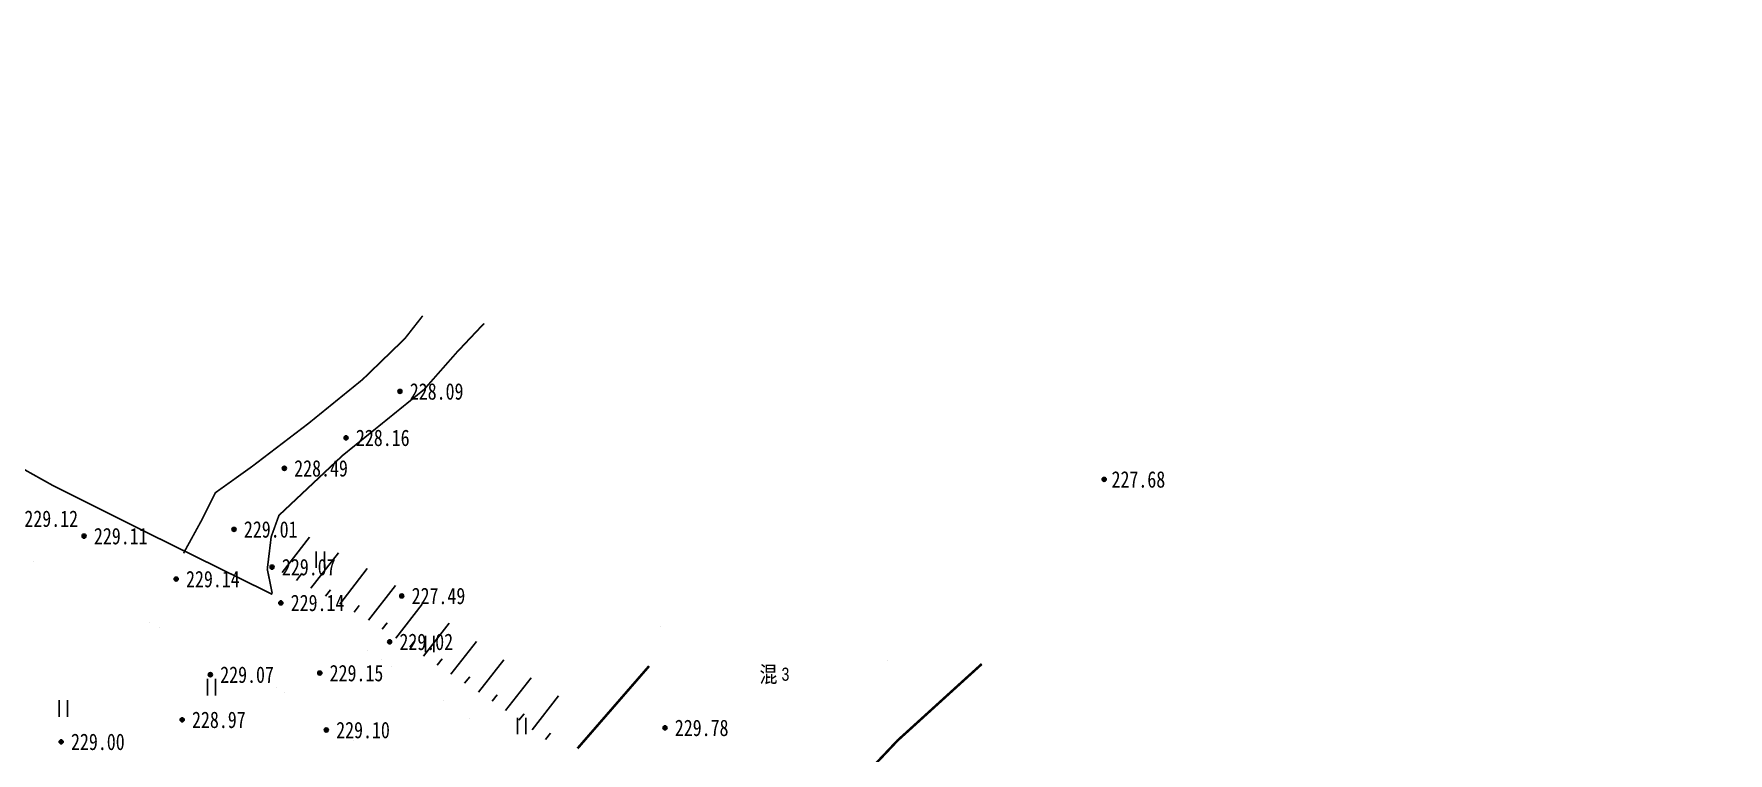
# Model space of a CAD drawing. Header units: millimetres. Extents: x -725 to 2274960, y -506 to 2980382.
# Drawn here: x 560397.7 to 560500.7, y 2885623.6 to 2885667.4 of the extents above; entities that cross this region are included whole.
import ezdxf
from ezdxf.enums import TextEntityAlignment as Align

# ---------------------------------------------------------------- set-up
doc = ezdxf.new("R2010")
doc.units = ezdxf.units.MM
doc.header["$LTSCALE"] = 1000
doc.linetypes.add('X3', pattern=[5, 4, -1])
doc.linetypes.add('X4', pattern=[1.6, 0, -1.6])
for name, color, linetype in [('assist', 8, 'Continuous'), ('DLSS', 8, 'Continuous'), ('DMTZ', 8, 'Continuous'), ('GCD', 8, 'Continuous'), ('JMD', 8, 'Continuous'), ('SXSS', 5, 'Continuous'), ('YHJ_剖面_梁板', 4, 'Continuous'), ('ZBTZ', 8, 'Continuous')]:
    doc.layers.add(name, color=color, linetype=linetype)
doc.styles.add('等线体', font='simhei.ttf')
doc.styles.add('细等线体', font='', dxfattribs={"width": 0.8})
doc.styles.get('细等线体').set_extended_font_data('FZXiDengXian-Z06S')
doc.linetypes.add('10421', pattern='A,2,[150,AAA.SHX,S=0.5,R=0,X=0,Y=0.5],1e-11', length=2)
doc.linetypes.add('1161', pattern='A,0,[149,AAA.SHX,S=0.15,R=0,X=0,Y=0],-1.6', length=1.6)
doc.linetypes.add('443', pattern='A,5,[169,AAA.SHX,S=0.83,R=0,X=0,Y=0],5', length=10)

# ---------------------------------------------------------------- blocks, each defined once
blk = doc.blocks.new('gc121')
for p, q in [((-0.5, 0), (-0.5, 2)), ((0.5, 0), (0.5, 2))]:
    blk.add_line(p, q)
blk = doc.blocks.new('gc200')
h = blk.add_hatch(color=256)
edge = h.paths.add_edge_path()
edge.add_arc((0, 0), 0.25, 0, 360)
blk.add_circle((0, 0), 0.25)

msp = doc.modelspace()

# ---------------------------------------------------------------- linework, layer by layer
at = {"layer": 'assist', "linetype": 'Continuous', "flags": 128}
msp.add_lwpolyline([(560429.5996, 2885623.8713, 0.00000222, 0.00000222, 0), (560425.8495, 2885626.5795, 0.00000222, 0.00000222, 0), (560417.8037, 2885631.8519, 0.00000222, 0.00000222, 0), (560412.462, 2885634.7776, 0.00000222, 0.00000222, 0), (560413.7716, 2885637.1256, 0.00000222, 0.00000222, 0), (560418.9692, 2885634.3126, 0.00000222, 0.00000222, 0), (560423.3756, 2885631.2142, 0.00000222, 0.00000222, 0), (560431.2483, 2885626.0025, 0.00000222, 0.00000222, 0)], format="xyseb", close=True, dxfattribs=at)
msp.add_lwpolyline([(560429.5996, 2885623.8713, 0.00000222, 0.00000222, 0), (560425.8495, 2885626.5795, 0.00000222, 0.00000222, 0), (560417.8037, 2885631.8519, 0.00000222, 0.00000222, 0), (560412.462, 2885634.7776, 0.00000222, 0.00000222, 0), (560413.7716, 2885637.1256, 0.00000222, 0.00000222, 0), (560418.9692, 2885634.3126, 0.00000222, 0.00000222, 0), (560423.3756, 2885631.2142, 0.00000222, 0.00000222, 0), (560431.2483, 2885626.0025, 0.00000222, 0.00000222, 0)], format="xyseb", close=True, dxfattribs=at)
at = {"layer": 'DLSS', "linetype": 'Continuous', "elevation": 221.78, "flags": 128}
msp.add_lwpolyline([(560421.3107, 2885650.2305, 0.1, 0.1, 0), (560420.2229, 2885648.8434, 0.1, 0.1, 0), (560417.6536, 2885646.3574, 0.1, 0.1, 0), (560414.3611, 2885643.6845, 0.1, 0.1, 0), (560410.9411, 2885641.0756, 0.1, 0.1, 0), (560408.6967, 2885639.4698, 0.1, 0.1, 0), (560407.8105, 2885637.7052, 0.1, 0.1, 0), (560406.7604, 2885635.7913, 0.1, 0.1, 0)], format="xyseb", dxfattribs=at)
msp.add_lwpolyline([(560421.3107, 2885650.2305, 0.1, 0.1, 0), (560420.2229, 2885648.8434, 0.1, 0.1, 0), (560417.6536, 2885646.3574, 0.1, 0.1, 0), (560414.3611, 2885643.6845, 0.1, 0.1, 0), (560410.9411, 2885641.0756, 0.1, 0.1, 0), (560408.6967, 2885639.4698, 0.1, 0.1, 0), (560407.8105, 2885637.7052, 0.1, 0.1, 0), (560406.7604, 2885635.7913, 0.1, 0.1, 0)], format="xyseb", dxfattribs=at)
at = {"layer": 'DLSS', "linetype": 'X3', "elevation": 223.0035, "flags": 128}
msp.add_lwpolyline([(560412.1568, 2885633.3377, 0.1, 0.1, 0), (560411.8564, 2885634.8246, 0.1, 0.1, 0), (560412.0924, 2885636.7853, 0.1, 0.1, 0), (560412.5644, 2885638.0914, 0.1, 0.1, 0), (560416.4323, 2885641.7316, 0.1, 0.1, 0), (560421.3902, 2885645.7435, 0.1, 0.1, 0), (560423.3681, 2885647.9901, 0.1, 0.1, 0), (560425.0456, 2885649.768, 0.1, 0.1, 0)], format="xyseb", dxfattribs=at)
msp.add_lwpolyline([(560412.1568, 2885633.3377, 0.1, 0.1, 0), (560411.8564, 2885634.8246, 0.1, 0.1, 0), (560412.0924, 2885636.7853, 0.1, 0.1, 0), (560412.5644, 2885638.0914, 0.1, 0.1, 0), (560416.4323, 2885641.7316, 0.1, 0.1, 0), (560421.3902, 2885645.7435, 0.1, 0.1, 0), (560423.3681, 2885647.9901, 0.1, 0.1, 0), (560425.0456, 2885649.768, 0.1, 0.1, 0)], format="xyseb", dxfattribs=at)
at = {"layer": 'DLSS', "linetype": 'X3', "flags": 128}
for points, const_width, elevation in [([(560393.3869, 2885642.9402), (560398.7433, 2885639.9456), (560403.9188, 2885637.3497), (560412.158, 2885633.289)], 0.1, 222.9198), ([(560393.3869, 2885642.9402), (560398.7433, 2885639.9456), (560403.9188, 2885637.3497), (560412.158, 2885633.289)], 0.1, 222.9198), ([(560602.7051, 2885498.5574), (560587.9401, 2885503.5184), (560577.2169, 2885507.2568), (560567.1558, 2885512.0239), (560553.8781, 2885519.2211), (560538.0305, 2885531.2246), (560524.6792, 2885542.6793), (560513.0957, 2885552.6893), (560495.4796, 2885568.2188), (560484.0251, 2885577.9468), (560458.6705, 2885596.5553), (560431.8988, 2885614.212), (560412.7416, 2885627.4434), (560396.9685, 2885635.5986), (560390.6671, 2885639.1491)], 0.0001, 222.1495), ([(560412.158, 2885633.289), (560418.9093, 2885629.2711), (560425.987, 2885624.5234), (560438.1994, 2885616.0126), (560446.8462, 2885610.0254), (560461.2674, 2885600.435), (560468.4164, 2885595.6736), (560482.6738, 2885585.0549), (560495.5396, 2885574.2139), (560510.3611, 2885561.808), (560525.307, 2885548.57), (560534.2104, 2885540.6416), (560541.3275, 2885534.5549), (560549.242, 2885528.2381), (560556.1877, 2885523.4429), (560565.2041, 2885518.4674), (560574.7122, 2885513.6644), (560583.2466, 2885510.3415), (560592.3922, 2885506.7754), (560600.8898, 2885504.2336), (560604.4755, 2885502.9819)], 0.0001, 222.9981)]:
    msp.add_lwpolyline(points, dxfattribs=dict(at, const_width=const_width, elevation=elevation))
at = {"layer": 'DLSS', "color": 4, "const_width": 0.0001, "flags": 128}
for points, elevation in [([(560602.7051, 2885498.5574), (560587.9401, 2885503.5184), (560577.2169, 2885507.2568), (560567.1558, 2885512.0239), (560553.8781, 2885519.2211), (560538.0305, 2885531.2246), (560524.6792, 2885542.6793), (560513.0957, 2885552.6893), (560495.4796, 2885568.2188), (560484.0251, 2885577.9468), (560458.6705, 2885596.5553), (560431.8988, 2885614.212), (560412.7416, 2885627.4434), (560396.9685, 2885635.5986), (560390.6671, 2885639.1491)], 222.1495), ([(560412.158, 2885633.289), (560418.9093, 2885629.2711), (560425.987, 2885624.5234), (560438.1994, 2885616.0126), (560446.8462, 2885610.0254), (560461.2674, 2885600.435), (560468.4164, 2885595.6736), (560482.6738, 2885585.0549), (560495.5396, 2885574.2139), (560510.3611, 2885561.808), (560525.307, 2885548.57), (560534.2104, 2885540.6416), (560541.3275, 2885534.5549), (560549.242, 2885528.2381), (560556.1877, 2885523.4429), (560565.2041, 2885518.4674), (560574.7122, 2885513.6644), (560583.2466, 2885510.3415), (560592.3922, 2885506.7754), (560600.8898, 2885504.2336), (560604.4755, 2885502.9819)], 222.9981)]:
    msp.add_lwpolyline(points, dxfattribs=dict(at, elevation=elevation))
at = {"layer": 'DMTZ', "linetype": 'Continuous'}
for p, q in [((560412.7563, 2885634.6163, 222.8614), (560414.4208, 2885636.7743, 222.3627)), ((560412.7563, 2885634.6163, 222.8614), (560414.4208, 2885636.7743, 222.3627)), ((560414.5105, 2885633.6556, 221.6906), (560416.1797, 2885635.8223, 221.6906)), ((560414.5105, 2885633.6556, 221.6906), (560416.1797, 2885635.8223, 221.6906)), ((560413.6334, 2885634.136, 223.1982), (560413.9387, 2885634.532, 223.1982)), ((560413.6334, 2885634.136, 223.1982), (560413.9387, 2885634.532, 223.1982)), ((560416.2646, 2885632.6949, 221.5576), (560417.9386, 2885634.8704, 221.5576)), ((560416.2646, 2885632.6949, 221.5576), (560417.9386, 2885634.8704, 221.5576)), ((560415.3875, 2885633.1752, 222.7057), (560415.6926, 2885633.5714, 222.7057)), ((560415.3875, 2885633.1752, 222.7057), (560415.6926, 2885633.5714, 222.7057)), ((560418.0088, 2885631.7175, 221.4333), (560419.6467, 2885633.8362, 221.4333)), ((560418.0088, 2885631.7175, 221.4333), (560419.6467, 2885633.8362, 221.4333)), ((560417.1417, 2885632.2145, 222.7799), (560417.4465, 2885632.6108, 222.6365)), ((560417.1417, 2885632.2145, 222.7799), (560417.4465, 2885632.6108, 222.6365)), ((560419.6816, 2885630.6213, 222.7303), (560421.2827, 2885632.6859, 222.4545)), ((560419.6816, 2885630.6213, 222.7303), (560421.2827, 2885632.6859, 222.4545)), ((560418.8452, 2885631.1694, 222.631), (560419.1513, 2885631.5648, 222.631)), ((560418.8452, 2885631.1694, 222.631), (560419.1513, 2885631.5648, 222.631)), ((560421.3544, 2885629.5251, 221.6718), (560422.9187, 2885631.5355, 221.6718)), ((560421.3544, 2885629.5251, 221.6718), (560422.9187, 2885631.5355, 221.6718)), ((560420.518, 2885630.0732, 222.5465), (560420.8247, 2885630.4681, 222.5465)), ((560420.518, 2885630.0732, 222.5465), (560420.8247, 2885630.4681, 222.5465)), ((560423.0273, 2885628.4289, 222.7843), (560424.5776, 2885630.4185, 222.7843)), ((560423.0273, 2885628.4289, 222.7843), (560424.5776, 2885630.4185, 222.7843)), ((560422.1908, 2885628.977, 222.8266), (560422.4981, 2885629.3715, 222.6792)), ((560422.1908, 2885628.977, 222.8266), (560422.4981, 2885629.3715, 222.6792)), ((560424.7001, 2885627.3327, 222.849), (560426.2453, 2885629.3145, 222.849)), ((560424.7001, 2885627.3327, 222.849), (560426.2453, 2885629.3145, 222.849)), ((560423.8637, 2885627.8808, 222.7697), (560424.1711, 2885628.2752, 222.917)), ((560423.8637, 2885627.8808, 222.7697), (560424.1711, 2885628.2752, 222.917)), ((560426.3568, 2885626.2132, 223.0097), (560427.913, 2885628.2105, 223.0097)), ((560426.3568, 2885626.2132, 223.0097), (560427.913, 2885628.2105, 223.0097)), ((560425.5365, 2885626.7846, 222.9762), (560425.844, 2885627.1789, 222.9762)), ((560425.5365, 2885626.7846, 222.9762), (560425.844, 2885627.1789, 222.9762)), ((560427.9782, 2885625.0422, 223.3437), (560429.5806, 2885627.1065, 223.9466)), ((560427.9782, 2885625.0422, 223.3437), (560429.5806, 2885627.1065, 223.9466)), ((560427.1675, 2885625.6277, 223.0623), (560427.4745, 2885626.0224, 223.0623)), ((560427.1675, 2885625.6277, 223.0623), (560427.4745, 2885626.0224, 223.0623)), ((560428.7889, 2885624.4568, 223.6526), (560429.0952, 2885624.852, 223.7578)), ((560428.7889, 2885624.4568, 223.6526), (560429.0952, 2885624.852, 223.7578))]:
    msp.add_line(p, q, dxfattribs=at)
at = {"layer": 'DMTZ', "linetype": 'X4', "elevation": 223.2196}
msp.add_lwpolyline([(560431.2483, 2885626.0025, 0.00000222, 0.00000222, 0), (560423.3756, 2885631.2142, 0.00000222, 0.00000222, 0), (560418.9692, 2885634.3126, 0.00000222, 0.00000222, 0), (560413.7716, 2885637.1256, 0.00000222, 0.00000222, 0)], format="xyseb", dxfattribs=at)
msp.add_lwpolyline([(560431.2483, 2885626.0025, 0.00000222, 0.00000222, 0), (560423.3756, 2885631.2142, 0.00000222, 0.00000222, 0), (560418.9692, 2885634.3126, 0.00000222, 0.00000222, 0), (560413.7716, 2885637.1256, 0.00000222, 0.00000222, 0)], format="xyseb", dxfattribs=at)
at = {"layer": 'DMTZ', "linetype": 'Continuous', "elevation": 223.4433}
msp.add_lwpolyline([(560429.5996, 2885623.8713, 0.00000222, 0.00000222, 0), (560425.8495, 2885626.5795, 0.00000222, 0.00000222, 0), (560417.8037, 2885631.8519, 0.00000222, 0.00000222, 0), (560412.462, 2885634.7776, 0.00000222, 0.00000222, 0)], format="xyseb", dxfattribs=at)
msp.add_lwpolyline([(560429.5996, 2885623.8713, 0.00000222, 0.00000222, 0), (560425.8495, 2885626.5795, 0.00000222, 0.00000222, 0), (560417.8037, 2885631.8519, 0.00000222, 0.00000222, 0), (560412.462, 2885634.7776, 0.00000222, 0.00000222, 0)], format="xyseb", dxfattribs=at)
at = {"layer": 'DMTZ', "linetype": '10421', "elevation": 222.7383, "flags": 128}
msp.add_lwpolyline([(560400.7328, 2885622.07, 0.00000222, 0.00000222, 0), (560398.3013, 2885624.6301, 0.00000222, 0.00000222, 0), (560395.3984, 2885626.8153, 0.00000222, 0.00000222, 0), (560391.7759, 2885628.9428, 0.00000222, 0.00000222, 0), (560389.2984, 2885630.5712, 0.00000222, 0.00000222, 0)], format="xyseb", dxfattribs=at)
msp.add_lwpolyline([(560400.7328, 2885622.07, 0.00000222, 0.00000222, 0), (560398.3013, 2885624.6301, 0.00000222, 0.00000222, 0), (560395.3984, 2885626.8153, 0.00000222, 0.00000222, 0), (560391.7759, 2885628.9428, 0.00000222, 0.00000222, 0), (560389.2984, 2885630.5712, 0.00000222, 0.00000222, 0)], format="xyseb", dxfattribs=at)
at = {"layer": 'JMD', "linetype": 'Continuous', "flags": 128}
for points, const_width, elevation in [([(560392.2933, 2885635.7757), (560399.5803, 2885631.1302), (560397.4443, 2885627.5116), (560390.0066, 2885631.9017)], 0.00000223, 226.1851), ([(560392.2933, 2885635.7757), (560399.5803, 2885631.1302), (560397.4443, 2885627.5116), (560390.0066, 2885631.9017)], 0.00000223, 226.1851), ([(560444.0689, 2885620.5797), (560435.0837, 2885628.924), (560441.88, 2885636.2422), (560450.983, 2885628.0249)], 0.00000224, 235.9159), ([(560444.0689, 2885620.5797), (560435.0837, 2885628.924), (560441.88, 2885636.2422), (560450.983, 2885628.0249)], 0.00000224, 235.9159), ([(560456.6396, 2885611.4385), (560449.0066, 2885620.4505), (560457.1436, 2885627.3424), (560464.9497, 2885618.4769)], 0.00000223, 234.4142), ([(560456.6396, 2885611.4385), (560449.0066, 2885620.4505), (560457.1436, 2885627.3424), (560464.9497, 2885618.4769)], 0.00000223, 234.4142)]:
    msp.add_lwpolyline(points, close=True, dxfattribs=dict(at, const_width=const_width, elevation=elevation))
at = {"layer": 'JMD', "linetype": '443', "flags": 128}
for points, elevation in [([(560435.0837, 2885628.924, 0.15, 0.15, 0), (560430.7289, 2885623.9146, 0.15, 0.15, 0)], 222.4472), ([(560435.0837, 2885628.924, 0.15, 0.15, 0), (560430.7289, 2885623.9146, 0.15, 0.15, 0)], 222.4472), ([(560455.3222, 2885629.0502, 0.15, 0.15, 0), (560450.2096, 2885624.4058, 0.15, 0.15, 0), (560447.1408, 2885621.1607, 0.15, 0.15, 0), (560444.8788, 2885618.941, 0.15, 0.15, 0), (560448.6418, 2885614.7346, 0.15, 0.15, 0)], 221.8138), ([(560455.3222, 2885629.0502, 0.15, 0.15, 0), (560450.2096, 2885624.4058, 0.15, 0.15, 0), (560447.1408, 2885621.1607, 0.15, 0.15, 0), (560444.8788, 2885618.941, 0.15, 0.15, 0), (560448.6418, 2885614.7346, 0.15, 0.15, 0)], 221.8138)]:
    msp.add_lwpolyline(points, format="xyseb", dxfattribs=dict(at, elevation=elevation))
at = {"layer": 'SXSS', "linetype": 'Continuous', "elevation": 221.1272, "flags": 128}
msp.add_lwpolyline([(560428.736, 2885642.8972, 0.00000222, 0.00000222, 0), (560426.1453, 2885645.5556, 0.00000222, 0.00000222, 0), (560424.2056, 2885647.1066, 0.00000222, 0.00000222, 0), (560423.0941, 2885646.1985, 0.00000222, 0.00000222, 0), (560420.5541, 2885643.8029, 0.00000222, 0.00000222, 0), (560417.4235, 2885641.2145, 0.00000222, 0.00000222, 0), (560415.2232, 2885638.9726, 0.00000222, 0.00000222, 0), (560414.8642, 2885638.2067, 0.00000222, 0.00000222, 0), (560415.5258, 2885637.1834, 0.00000222, 0.00000222, 0), (560420.6929, 2885633.5368, 0.00000222, 0.00000222, 0), (560422.1227, 2885633.2255, 0.00000222, 0.00000222, 0), (560422.8346, 2885633.9302, 0.00000222, 0.00000222, 0), (560424.3665, 2885636.0594, 0.00000222, 0.00000222, 0), (560426.7312, 2885639.2096, 0.00000222, 0.00000222, 0), (560428.4999, 2885641.813, 0.00000222, 0.00000222, 0), (560428.8419, 2885642.4617, 0.00000222, 0.00000222, 0), (560428.736, 2885642.8972, 0.00000222, 0.00000222, 0)], format="xyseb", dxfattribs=at)
msp.add_lwpolyline([(560428.736, 2885642.8972, 0.00000222, 0.00000222, 0), (560426.1453, 2885645.5556, 0.00000222, 0.00000222, 0), (560424.2056, 2885647.1066, 0.00000222, 0.00000222, 0), (560423.0941, 2885646.1985, 0.00000222, 0.00000222, 0), (560420.5541, 2885643.8029, 0.00000222, 0.00000222, 0), (560417.4235, 2885641.2145, 0.00000222, 0.00000222, 0), (560415.2232, 2885638.9726, 0.00000222, 0.00000222, 0), (560414.8642, 2885638.2067, 0.00000222, 0.00000222, 0), (560415.5258, 2885637.1834, 0.00000222, 0.00000222, 0), (560420.6929, 2885633.5368, 0.00000222, 0.00000222, 0), (560422.1227, 2885633.2255, 0.00000222, 0.00000222, 0), (560422.8346, 2885633.9302, 0.00000222, 0.00000222, 0), (560424.3665, 2885636.0594, 0.00000222, 0.00000222, 0), (560426.7312, 2885639.2096, 0.00000222, 0.00000222, 0), (560428.4999, 2885641.813, 0.00000222, 0.00000222, 0), (560428.8419, 2885642.4617, 0.00000222, 0.00000222, 0), (560428.736, 2885642.8972, 0.00000222, 0.00000222, 0)], format="xyseb", dxfattribs=at)
at = {"layer": 'YHJ_剖面_梁板'}
msp.add_circle((589254.9496, 2837256.879), 143124.932, dxfattribs=at)
at = {"layer": 'ZBTZ', "linetype": '1161', "elevation": 221.8812, "flags": 128}
msp.add_lwpolyline([(560436.3018, 2885630.9429, 0.00000222, 0.00000222, 0), (560432.7293, 2885633.7121, 0.00000222, 0.00000222, 0), (560435.1196, 2885637.3009, 0.00000222, 0.00000222, 0), (560429.308, 2885642.3183, 0.00000222, 0.00000222, 0), (560421.819, 2885631.871, 0.00000222, 0.00000222, 0), (560430.8529, 2885624.8798, 0.00000222, 0.00000222, 0), (560436.3018, 2885630.9429, 0.00000222, 0.00000222, 0)], format="xyseb", dxfattribs=at)
msp.add_lwpolyline([(560436.3018, 2885630.9429, 0.00000222, 0.00000222, 0), (560432.7293, 2885633.7121, 0.00000222, 0.00000222, 0), (560435.1196, 2885637.3009, 0.00000222, 0.00000222, 0), (560429.308, 2885642.3183, 0.00000222, 0.00000222, 0), (560421.819, 2885631.871, 0.00000222, 0.00000222, 0), (560430.8529, 2885624.8798, 0.00000222, 0.00000222, 0), (560436.3018, 2885630.9429, 0.00000222, 0.00000222, 0)], format="xyseb", dxfattribs=at)

# ---------------------------------------------------------------- block references
at = {"layer": 'GCD', "linetype": 'Continuous'}
ref = msp.add_blockref('gc200', (560419.926, 2885645.632, 228.094), dxfattribs=dict(at, xscale=0.5, yscale=0.5, zscale=0.5))
ref.add_attrib('height', '228.09', dxfattribs={"linetype": 'Continuous', "height": 1, "style": '等线体', "width": 0.8}).set_placement((560420.526, 2885645.632, 228.094), align=Align.MIDDLE_LEFT)
ref = msp.add_blockref('gc200', (560419.926, 2885645.632, 228.094), dxfattribs=dict(at, xscale=0.5, yscale=0.5, zscale=0.5))
ref.add_attrib('height', '228.09', dxfattribs={"linetype": 'Continuous', "height": 1, "style": '等线体', "width": 0.8}).set_placement((560420.526, 2885645.632, 228.094), align=Align.MIDDLE_LEFT)
ref = msp.add_blockref('gc200', (560416.648, 2885642.811, 228.159), dxfattribs=dict(at, xscale=0.5, yscale=0.5, zscale=0.5))
ref.add_attrib('height', '228.16', dxfattribs={"linetype": 'Continuous', "height": 1, "style": '等线体', "width": 0.8}).set_placement((560417.248, 2885642.811, 228.159), align=Align.MIDDLE_LEFT)
ref = msp.add_blockref('gc200', (560416.648, 2885642.811, 228.159), dxfattribs=dict(at, xscale=0.5, yscale=0.5, zscale=0.5))
ref.add_attrib('height', '228.16', dxfattribs={"linetype": 'Continuous', "height": 1, "style": '等线体', "width": 0.8}).set_placement((560417.248, 2885642.811, 228.159), align=Align.MIDDLE_LEFT)
ref = msp.add_blockref('gc200', (560412.893, 2885640.953, 228.492), dxfattribs=dict(at, xscale=0.5, yscale=0.5, zscale=0.5))
ref.add_attrib('height', '228.49', dxfattribs={"linetype": 'Continuous', "height": 1, "style": '等线体', "width": 0.8}).set_placement((560413.493, 2885640.953, 228.492), align=Align.MIDDLE_LEFT)
ref = msp.add_blockref('gc200', (560412.893, 2885640.953, 228.492), dxfattribs=dict(at, xscale=0.5, yscale=0.5, zscale=0.5))
ref.add_attrib('height', '228.49', dxfattribs={"linetype": 'Continuous', "height": 1, "style": '等线体', "width": 0.8}).set_placement((560413.493, 2885640.953, 228.492), align=Align.MIDDLE_LEFT)
ref = msp.add_blockref('gc200', (560462.7713, 2885640.2793, 227.68), dxfattribs=dict(at, xscale=0.5, yscale=0.5, zscale=0.5))
ref.add_attrib('height', '227.68', dxfattribs={"linetype": 'Continuous', "height": 1, "width": 0.8}).set_placement((560463.2213, 2885640.2793, 227.68), align=Align.MIDDLE_LEFT)
ref = msp.add_blockref('gc200', (560462.7713, 2885640.2793, 227.68), dxfattribs=dict(at, xscale=0.5, yscale=0.5, zscale=0.5))
ref.add_attrib('height', '227.68', dxfattribs={"linetype": 'Continuous', "height": 1, "width": 0.8}).set_placement((560463.2213, 2885640.2793, 227.68), align=Align.MIDDLE_LEFT)
ref = msp.add_blockref('gc200', (560396.477, 2885637.891, 229.12), dxfattribs=dict(at, xscale=0.5, yscale=0.5, zscale=0.5))
ref.add_attrib('height', '229.12', dxfattribs={"linetype": 'Continuous', "height": 1, "style": '等线体', "width": 0.8}).set_placement((560397.077, 2885637.891, 229.12), align=Align.MIDDLE_LEFT)
ref = msp.add_blockref('gc200', (560396.477, 2885637.891, 229.12), dxfattribs=dict(at, xscale=0.5, yscale=0.5, zscale=0.5))
ref.add_attrib('height', '229.12', dxfattribs={"linetype": 'Continuous', "height": 1, "style": '等线体', "width": 0.8}).set_placement((560397.077, 2885637.891, 229.12), align=Align.MIDDLE_LEFT)
ref = msp.add_blockref('gc200', (560409.831, 2885637.238, 229.013), dxfattribs=dict(at, xscale=0.5, yscale=0.5, zscale=0.5))
ref.add_attrib('height', '229.01', dxfattribs={"linetype": 'Continuous', "height": 1, "style": '等线体', "width": 0.8}).set_placement((560410.431, 2885637.238, 229.013), align=Align.MIDDLE_LEFT)
ref = msp.add_blockref('gc200', (560409.831, 2885637.238, 229.013), dxfattribs=dict(at, xscale=0.5, yscale=0.5, zscale=0.5))
ref.add_attrib('height', '229.01', dxfattribs={"linetype": 'Continuous', "height": 1, "style": '等线体', "width": 0.8}).set_placement((560410.431, 2885637.238, 229.013), align=Align.MIDDLE_LEFT)
ref = msp.add_blockref('gc200', (560400.708, 2885636.831, 229.112), dxfattribs=dict(at, xscale=0.5, yscale=0.5, zscale=0.5))
ref.add_attrib('height', '229.11', dxfattribs={"linetype": 'Continuous', "height": 1, "style": '等线体', "width": 0.8}).set_placement((560401.308, 2885636.831, 229.112), align=Align.MIDDLE_LEFT)
ref = msp.add_blockref('gc200', (560400.708, 2885636.831, 229.112), dxfattribs=dict(at, xscale=0.5, yscale=0.5, zscale=0.5))
ref.add_attrib('height', '229.11', dxfattribs={"linetype": 'Continuous', "height": 1, "style": '等线体', "width": 0.8}).set_placement((560401.308, 2885636.831, 229.112), align=Align.MIDDLE_LEFT)
ref = msp.add_blockref('gc200', (560412.146, 2885634.945, 229.066), dxfattribs=dict(at, xscale=0.5, yscale=0.5, zscale=0.5))
ref.add_attrib('height', '229.07', dxfattribs={"linetype": 'Continuous', "height": 1, "style": '等线体', "width": 0.8}).set_placement((560412.746, 2885634.945, 229.066), align=Align.MIDDLE_LEFT)
ref = msp.add_blockref('gc200', (560412.146, 2885634.945, 229.066), dxfattribs=dict(at, xscale=0.5, yscale=0.5, zscale=0.5))
ref.add_attrib('height', '229.07', dxfattribs={"linetype": 'Continuous', "height": 1, "style": '等线体', "width": 0.8}).set_placement((560412.746, 2885634.945, 229.066), align=Align.MIDDLE_LEFT)
ref = msp.add_blockref('gc200', (560406.312, 2885634.217, 229.142), dxfattribs=dict(at, xscale=0.5, yscale=0.5, zscale=0.5))
ref.add_attrib('height', '229.14', dxfattribs={"linetype": 'Continuous', "height": 1, "style": '等线体', "width": 0.8}).set_placement((560406.912, 2885634.217, 229.142), align=Align.MIDDLE_LEFT)
ref = msp.add_blockref('gc200', (560406.312, 2885634.217, 229.142), dxfattribs=dict(at, xscale=0.5, yscale=0.5, zscale=0.5))
ref.add_attrib('height', '229.14', dxfattribs={"linetype": 'Continuous', "height": 1, "style": '等线体', "width": 0.8}).set_placement((560406.912, 2885634.217, 229.142), align=Align.MIDDLE_LEFT)
ref = msp.add_blockref('gc200', (560420.037, 2885633.193, 227.488), dxfattribs=dict(at, xscale=0.5, yscale=0.5, zscale=0.5))
ref.add_attrib('height', '227.49', dxfattribs={"linetype": 'Continuous', "height": 1, "style": '等线体', "width": 0.8}).set_placement((560420.637, 2885633.193, 227.488), align=Align.MIDDLE_LEFT)
ref = msp.add_blockref('gc200', (560420.037, 2885633.193, 227.488), dxfattribs=dict(at, xscale=0.5, yscale=0.5, zscale=0.5))
ref.add_attrib('height', '227.49', dxfattribs={"linetype": 'Continuous', "height": 1, "style": '等线体', "width": 0.8}).set_placement((560420.637, 2885633.193, 227.488), align=Align.MIDDLE_LEFT)
ref = msp.add_blockref('gc200', (560412.68, 2885632.769, 229.138), dxfattribs=dict(at, xscale=0.5, yscale=0.5, zscale=0.5))
ref.add_attrib('height', '229.14', dxfattribs={"linetype": 'Continuous', "height": 1, "style": '等线体', "width": 0.8}).set_placement((560413.28, 2885632.769, 229.138), align=Align.MIDDLE_LEFT)
ref = msp.add_blockref('gc200', (560412.68, 2885632.769, 229.138), dxfattribs=dict(at, xscale=0.5, yscale=0.5, zscale=0.5))
ref.add_attrib('height', '229.14', dxfattribs={"linetype": 'Continuous', "height": 1, "style": '等线体', "width": 0.8}).set_placement((560413.28, 2885632.769, 229.138), align=Align.MIDDLE_LEFT)
ref = msp.add_blockref('gc200', (560419.295, 2885630.402, 229.016), dxfattribs=dict(at, xscale=0.5, yscale=0.5, zscale=0.5))
ref.add_attrib('height', '229.02', dxfattribs={"linetype": 'Continuous', "height": 1, "style": '等线体', "width": 0.8}).set_placement((560419.895, 2885630.402, 229.016), align=Align.MIDDLE_LEFT)
ref = msp.add_blockref('gc200', (560419.295, 2885630.402, 229.016), dxfattribs=dict(at, xscale=0.5, yscale=0.5, zscale=0.5))
ref.add_attrib('height', '229.02', dxfattribs={"linetype": 'Continuous', "height": 1, "style": '等线体', "width": 0.8}).set_placement((560419.895, 2885630.402, 229.016), align=Align.MIDDLE_LEFT)
ref = msp.add_blockref('gc200', (560408.392, 2885628.403, 229.072), dxfattribs=dict(at, xscale=0.5, yscale=0.5, zscale=0.5))
ref.add_attrib('height', '229.07', dxfattribs={"linetype": 'Continuous', "height": 1, "style": '等线体', "width": 0.8}).set_placement((560408.992, 2885628.403, 229.072), align=Align.MIDDLE_LEFT)
ref = msp.add_blockref('gc200', (560408.392, 2885628.403, 229.072), dxfattribs=dict(at, xscale=0.5, yscale=0.5, zscale=0.5))
ref.add_attrib('height', '229.07', dxfattribs={"linetype": 'Continuous', "height": 1, "style": '等线体', "width": 0.8}).set_placement((560408.992, 2885628.403, 229.072), align=Align.MIDDLE_LEFT)
ref = msp.add_blockref('gc200', (560415.049, 2885628.5, 229.154), dxfattribs=dict(at, xscale=0.5, yscale=0.5, zscale=0.5))
ref.add_attrib('height', '229.15', dxfattribs={"linetype": 'Continuous', "height": 1, "style": '等线体', "width": 0.8}).set_placement((560415.649, 2885628.5, 229.154), align=Align.MIDDLE_LEFT)
ref = msp.add_blockref('gc200', (560415.049, 2885628.5, 229.154), dxfattribs=dict(at, xscale=0.5, yscale=0.5, zscale=0.5))
ref.add_attrib('height', '229.15', dxfattribs={"linetype": 'Continuous', "height": 1, "style": '等线体', "width": 0.8}).set_placement((560415.649, 2885628.5, 229.154), align=Align.MIDDLE_LEFT)
ref = msp.add_blockref('gc200', (560406.676, 2885625.658, 228.972), dxfattribs=dict(at, xscale=0.5, yscale=0.5, zscale=0.5))
ref.add_attrib('height', '228.97', dxfattribs={"linetype": 'Continuous', "height": 1, "style": '等线体', "width": 0.8}).set_placement((560407.276, 2885625.658, 228.972), align=Align.MIDDLE_LEFT)
ref = msp.add_blockref('gc200', (560406.676, 2885625.658, 228.972), dxfattribs=dict(at, xscale=0.5, yscale=0.5, zscale=0.5))
ref.add_attrib('height', '228.97', dxfattribs={"linetype": 'Continuous', "height": 1, "style": '等线体', "width": 0.8}).set_placement((560407.276, 2885625.658, 228.972), align=Align.MIDDLE_LEFT)
ref = msp.add_blockref('gc200', (560415.447, 2885625.036, 229.098), dxfattribs=dict(at, xscale=0.5, yscale=0.5, zscale=0.5))
ref.add_attrib('height', '229.10', dxfattribs={"linetype": 'Continuous', "height": 1, "style": '等线体', "width": 0.8}).set_placement((560416.047, 2885625.036, 229.098), align=Align.MIDDLE_LEFT)
ref = msp.add_blockref('gc200', (560415.447, 2885625.036, 229.098), dxfattribs=dict(at, xscale=0.5, yscale=0.5, zscale=0.5))
ref.add_attrib('height', '229.10', dxfattribs={"linetype": 'Continuous', "height": 1, "style": '等线体', "width": 0.8}).set_placement((560416.047, 2885625.036, 229.098), align=Align.MIDDLE_LEFT)
ref = msp.add_blockref('gc200', (560436.05, 2885625.169, 229.775), dxfattribs=dict(at, xscale=0.5, yscale=0.5, zscale=0.5))
ref.add_attrib('height', '229.78', dxfattribs={"linetype": 'Continuous', "height": 1, "style": '等线体', "width": 0.8}).set_placement((560436.65, 2885625.169, 229.775), align=Align.MIDDLE_LEFT)
ref = msp.add_blockref('gc200', (560436.05, 2885625.169, 229.775), dxfattribs=dict(at, xscale=0.5, yscale=0.5, zscale=0.5))
ref.add_attrib('height', '229.78', dxfattribs={"linetype": 'Continuous', "height": 1, "style": '等线体', "width": 0.8}).set_placement((560436.65, 2885625.169, 229.775), align=Align.MIDDLE_LEFT)
ref = msp.add_blockref('gc200', (560399.314, 2885624.319, 228.996), dxfattribs=dict(at, xscale=0.5, yscale=0.5, zscale=0.5))
ref.add_attrib('height', '229.00', dxfattribs={"linetype": 'Continuous', "height": 1, "style": '等线体', "width": 0.8}).set_placement((560399.914, 2885624.319, 228.996), align=Align.MIDDLE_LEFT)
ref = msp.add_blockref('gc200', (560399.314, 2885624.319, 228.996), dxfattribs=dict(at, xscale=0.5, yscale=0.5, zscale=0.5))
ref.add_attrib('height', '229.00', dxfattribs={"linetype": 'Continuous', "height": 1, "style": '等线体', "width": 0.8}).set_placement((560399.914, 2885624.319, 228.996), align=Align.MIDDLE_LEFT)
at = {"layer": 'ZBTZ', "linetype": 'Continuous', "xscale": 0.5, "yscale": 0.5}
for p in [(560415.0827, 2885634.8966, 220.0246), (560415.0827, 2885634.8966, 220.0246), (560421.7354, 2885629.7709, 220.0246), (560421.7354, 2885629.7709, 220.0246), (560408.4635, 2885627.1397, 220.0246), (560408.4635, 2885627.1397, 220.0246), (560399.4479, 2885625.8467, 220.0246), (560399.4479, 2885625.8467, 220.0246), (560427.3318, 2885624.7807, 220.0246), (560427.3318, 2885624.7807, 220.0246)]:
    msp.add_blockref('gc121', p, dxfattribs=at)

# ---------------------------------------------------------------- texts
at = {"layer": 'JMD', "linetype": 'Continuous', "style": '细等线体', "width": 0.8}
msp.add_text('混', height=1, dxfattribs=at).set_placement((560442.8919, 2885628.4308, 235.9159), align=Align.MIDDLE_RIGHT)
msp.add_text('混', height=1, dxfattribs=at).set_placement((560442.8919, 2885628.4308, 235.9159), align=Align.MIDDLE_RIGHT)
msp.add_text('3', height=0.8, dxfattribs=at).set_placement((560443.1419, 2885628.4308, 235.9159), align=Align.MIDDLE_LEFT)
msp.add_text('3', height=0.8, dxfattribs=at).set_placement((560443.1419, 2885628.4308, 235.9159), align=Align.MIDDLE_LEFT)

doc.saveas('drawing.dxf')
